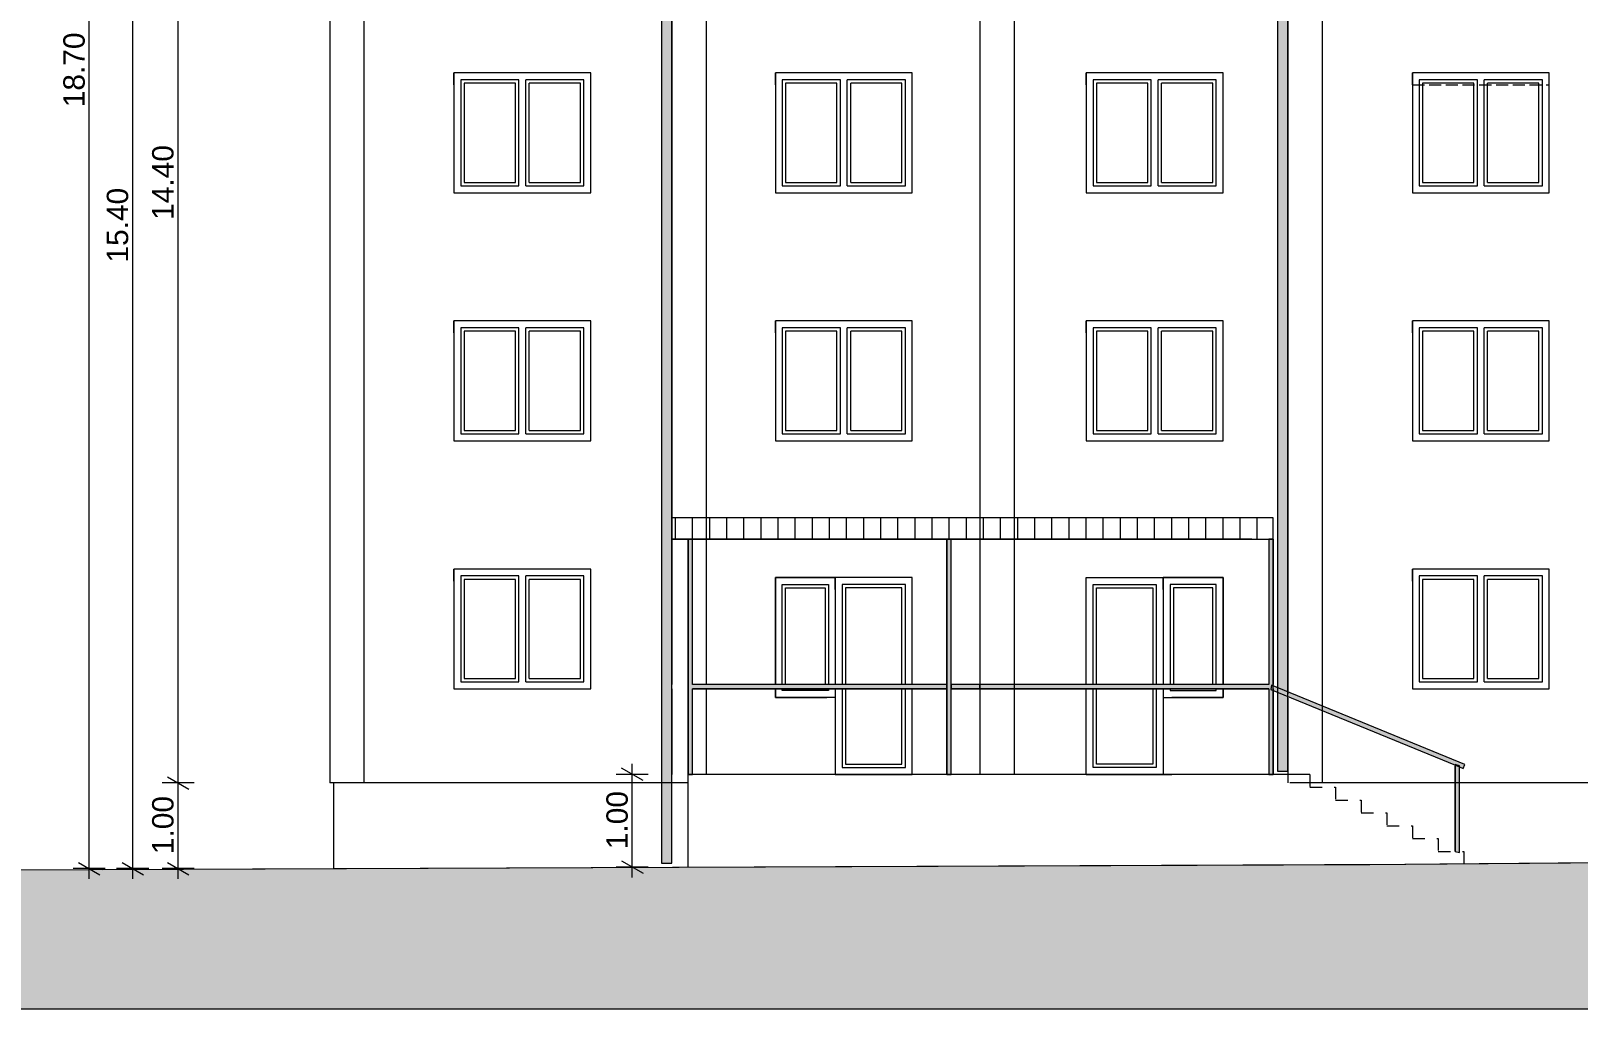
# Model space of a CAD drawing. Header units: feet. Extents: x 2791058 to 2855058, y -67651 to -18651.
# Drawn here: x 2803319 to 2821404, y -41519 to -30085 of the extents above; entities that cross this region are included whole.
import ezdxf

# ---------------------------------------------------------------- set-up
doc = ezdxf.new("R2010")
doc.units = ezdxf.units.FT
doc.header["$MEASUREMENT"] = 0
doc.linetypes.add('Dashed', pattern=[282.222223, 141.111112, -141.111112])
doc.linetypes.add('Hidden Line', pattern=[195.611112, 141.111112, -54.5])
for name, color, linetype, lineweight in [('2D Drafting - General_Pen_No__1', 7, 'Continuous', 0), ('Dimensioning - General_Pen_No__1', 7, 'Continuous', 0), ('Exterior walls_Pen_No__1', 7, 'Continuous', 0), ('Lines_Pen_No__20', 1, 'Continuous', 0), ('Shell - Roof_Pen_No__21', 7, 'Continuous', 0), ('Structural - Bearing_Pen_No__1', 7, 'Continuous', 0)]:
    doc.layers.add(name, color=color, linetype=linetype, lineweight=lineweight)
doc.layers.add('2D Drafting - General_Pen_No__61', color=7, linetype='Continuous', lineweight=0, true_color=0x6a6a6a)
doc.layers.add('Structural - Bearing_Pen_No__61', color=7, linetype='Continuous', lineweight=0, true_color=0x6a6a6a)
doc.layers.add('Dimensioning - General', color=7, linetype='Continuous')
doc.layers.add('Exterior walls', color=7, linetype='Continuous')
doc.styles.add('GENERATED_STYLE_1', font='arial.ttf')
doc.dimstyles.new('GENERATED_STYLE__1', dxfattribs={"dimtxt": 250, "dimasz": 190, "dimexe": 0.18, "dimexo": 3, "dimgap": 0.09, "dimtad": 1, "dimlfac": 0.001, "dimzin": 0, "dimdsep": 46, "dimtxsty": 'GENERATED_STYLE_1', "dimblk": 'ARROWHEAD_2', "dimblk1": 'ARROWHEAD_2', "dimblk2": 'ARROWHEAD_2', "dimcen": 0.09, "dimclrd": 7, "dimclre": 7, "dimclrt": 7, "dimadec": 0, "dimazin": 0, "dimtfac": 1, "dimtdec": 4, "dimtmove": 0, "dimatfit": 3, "dimfxl": 1, "dimtolj": 1, "dimtzin": 0, "dimarcsym": 0})

# ---------------------------------------------------------------- blocks, each defined once
blk = doc.blocks.new('Wall_1', base_point=(2810751, -24476))
at = {"layer": 'Exterior walls', "linetype": 'Continuous', "lineweight": 0}
blk.add_hatch(color=255, dxfattribs=at).paths.add_polyline_path([(2810691, -24476), (2810691, -39812), (2810811, -39812), (2810811, -24476)])
at = {"layer": 'Exterior walls_Pen_No__1', "color": 7, "linetype": 'Continuous', "lineweight": 0, "flags": 128}
for points in [[(2810691, -24476), (2810691, -39812)], [(2810811, -24476), (2810691, -24476)], [(2810811, -39812), (2810811, -24476)], [(2810691, -39812), (2810811, -39812)]]:
    blk.add_lwpolyline(points, dxfattribs=at)
blk = doc.blocks.new('Wall_2', base_point=(2817951, -24476))
at = {"layer": 'Exterior walls', "linetype": 'Continuous', "lineweight": 0}
blk.add_hatch(color=255, dxfattribs=at).paths.add_polyline_path([(2817891, -24476), (2817891, -37776), (2818011, -37776), (2818011, -24476)])
at = {"layer": 'Exterior walls_Pen_No__1', "color": 7, "linetype": 'Continuous', "lineweight": 0, "flags": 128}
for points in [[(2817891, -24476), (2817891, -37776)], [(2818011, -24476), (2817891, -24476)], [(2818011, -37776), (2818011, -24476)]]:
    blk.add_lwpolyline(points, dxfattribs=at)
blk = doc.blocks.new('Wall_3', base_point=(2817951, -37776))
at = {"layer": 'Exterior walls', "linetype": 'Continuous', "lineweight": 0}
blk.add_hatch(color=255, dxfattribs=at).paths.add_polyline_path([(2817891, -37776), (2817891, -38737), (2818011, -38737), (2818011, -37776)])
at = {"layer": 'Exterior walls_Pen_No__1', "color": 7, "linetype": 'Continuous', "lineweight": 0, "flags": 128}
for points in [[(2817891, -37776), (2817891, -38737)], [(2818011, -38737), (2818011, -37776)], [(2817891, -38737), (2818011, -38737)]]:
    blk.add_lwpolyline(points, dxfattribs=at)
blk = doc.blocks.new('*D26', base_point=(2247654, -76425))
at = {"layer": 'Dimensioning - General_Pen_No__1', "color": 7, "linetype": 'Continuous', "lineweight": 0, "transparency": 16777216}
for p, q in [((2805227, -38876), (2804852, -38876)), ((2804914, -38804), (2805164, -38948)), ((2805039, -39876), (2805039, -38876)), ((2805227, -39876), (2804852, -39876)), ((2804914, -39804), (2805164, -39948)), ((2805039, -39998), (2805039, -39876))]:
    blk.add_line(p, q, dxfattribs=at)
at = {"layer": 'Dimensioning - General_Pen_No__1', "color": 7, "lineweight": 0, "transparency": 16777216, "insert": (2804989, -39708), "char_height": 250, "attachment_point": 7, "rotation": 90, "style": 'GENERATED_STYLE_1'}
blk.add_mtext('\\A1;1.00', dxfattribs=at)
blk = doc.blocks.new('ARROWHEAD_2')
at = {"color": 0, "linetype": 'Continuous', "lineweight": 0}
for p, q in [((0, 0), (-1, 0)), ((-0.378, -0.655), (0.378, 0.655))]:
    blk.add_line(p, q, dxfattribs=at)
blk = doc.blocks.new('*D27', base_point=(2247654, -76425))
at = {"layer": 'Dimensioning - General_Pen_No__1', "color": 7, "linetype": 'Continuous', "lineweight": 0, "transparency": 16777216}
for p, q in [((2804914, -24404), (2805164, -24548)), ((2805227, -24476), (2804852, -24476)), ((2805039, -38876), (2805039, -24476)), ((2805227, -38876), (2804852, -38876)), ((2804914, -38804), (2805164, -38948))]:
    blk.add_line(p, q, dxfattribs=at)
at = {"layer": 'Dimensioning - General_Pen_No__1', "color": 7, "lineweight": 0, "transparency": 16777216, "char_height": 250, "attachment_point": 7, "rotation": 90, "style": 'GENERATED_STYLE_1'}
for s, insert in [('\\A1;50', (2804989, -24927)), ('\\A1;14.40', (2804989, -32293))]:
    blk.add_mtext(s, dxfattribs=dict(at, insert=insert))
blk = doc.blocks.new('*D30', base_point=(2247654, -76425))
at = {"layer": 'Dimensioning - General_Pen_No__1', "color": 7, "linetype": 'Continuous', "lineweight": 0, "transparency": 16777216}
for p, q in [((2804384, -24404), (2804634, -24548)), ((2804696, -24476), (2804321, -24476)), ((2804509, -39876), (2804509, -24476)), ((2804696, -39876), (2804321, -39876)), ((2804384, -39804), (2804634, -39948)), ((2804509, -39998), (2804509, -39876))]:
    blk.add_line(p, q, dxfattribs=at)
at = {"layer": 'Dimensioning - General_Pen_No__1', "color": 7, "lineweight": 0, "transparency": 16777216, "char_height": 250, "attachment_point": 7, "rotation": 90, "style": 'GENERATED_STYLE_1'}
for s, insert in [('\\A1;50', (2804459, -24927)), ('\\A1;15.40', (2804459, -32793))]:
    blk.add_mtext(s, dxfattribs=dict(at, insert=insert))
blk = doc.blocks.new('*D33', base_point=(2247654, -76425))
at = {"layer": 'Dimensioning - General_Pen_No__1', "color": 7, "linetype": 'Continuous', "lineweight": 0, "transparency": 16777216}
for p, q in [((2804126, -21295), (2803876, -21151)), ((2804001, -21223), (2804001, -21101)), ((2804188, -21223), (2803813, -21223)), ((2804001, -39876), (2804001, -21223)), ((2804188, -39876), (2803813, -39876)), ((2803876, -39804), (2804126, -39948)), ((2804001, -39998), (2804001, -39876))]:
    blk.add_line(p, q, dxfattribs=at)
at = {"layer": 'Dimensioning - General_Pen_No__1', "color": 7, "lineweight": 0, "transparency": 16777216, "insert": (2803951, -30977), "char_height": 250, "attachment_point": 7, "rotation": 90, "style": 'GENERATED_STYLE_1'}
blk.add_mtext('\\A1;18.70', dxfattribs=at)
blk = doc.blocks.new('*D41', base_point=(2247654, -76425))
at = {"layer": 'Dimensioning - General_Pen_No__1', "color": 7, "linetype": 'Continuous', "lineweight": 0, "transparency": 16777216}
for p, q in [((2810349, -38776), (2810349, -38653)), ((2810536, -38776), (2810161, -38776)), ((2810474, -38848), (2810224, -38704)), ((2810349, -39859), (2810349, -38776)), ((2810224, -39787), (2810474, -39931)), ((2810536, -39859), (2810161, -39859)), ((2810349, -39981), (2810349, -39859))]:
    blk.add_line(p, q, dxfattribs=at)
at = {"layer": 'Dimensioning - General_Pen_No__1', "color": 7, "lineweight": 0, "transparency": 16777216, "insert": (2810299, -39650), "char_height": 250, "attachment_point": 7, "rotation": 90, "style": 'GENERATED_STYLE_1'}
blk.add_mtext('\\A1;1.00', dxfattribs=at)

msp = doc.modelspace()

# ---------------------------------------------------------------- hatches: boundary and pattern name
at = {"layer": '2D Drafting - General_Pen_No__61', "linetype": 'Continuous', "lineweight": 0, "true_color": 0x6a6a6a}
msp.add_hatch(color=251, dxfattribs=at).paths.add_polyline_path([(2801138.969, -39898.558), (2806861.233, -39875.72), (2818969.266, -39827.397), (2819788.671, -39822.503), (2821170.438, -39811.373), (2822248.041, -39802.693), (2838011.233, -39675.72), (2841447.375, -39675.72), (2841755.896, -39675.72), (2841755.896, -41518.967), (2801149.188, -41518.967)])
at = {"layer": 'Structural - Bearing_Pen_No__1', "linetype": 'Continuous', "lineweight": 0}
h = msp.add_hatch(dxfattribs=at)
h.set_pattern_fill('SOLDIER_COURSE', style=0, pattern_type=2)
h.set_pattern_definition([(90, (2247653.82, -76424.97), (-200, 0), [])])
h.paths.add_polyline_path([(2810811.233, -36025.72), (2817841.233, -36025.72), (2817841.233, -35775.72), (2810811.233, -35775.72)])
at = {"layer": 'Structural - Bearing_Pen_No__61', "linetype": 'Continuous', "lineweight": 0, "true_color": 0x6a6a6a}
for points in [[(2811053.454, -36025.72), (2811003.454, -36025.72), (2811003.454, -38775.72), (2811053.454, -38775.72), (2811053.454, -37775.72), (2814025.401, -37775.72), (2814025.401, -37724.082), (2811053.454, -37724.082)], [(2814025.401, -36025.72), (2814025.401, -38775.72), (2814075.401, -38775.72), (2814075.401, -36025.72)], [(2814411.233, -37724.082), (2814411.233, -37775.72), (2817791.233, -37775.72), (2817791.233, -38775.721), (2817841.233, -38775.721), (2817841.233, -37775.72), (2817841.233, -37724.082), (2817841.233, -36025.72), (2817791.233, -36025.72), (2817791.233, -37724.082)], [(2814075.401, -37724.082), (2814075.401, -37775.72), (2814411.233, -37775.72), (2814411.233, -37724.082)], [(2817813.36, -37784.79), (2819971.191, -38669.252), (2820017.455, -38688.215), (2820059.599, -38705.489), (2820080.954, -38660.205), (2817820.384, -37733.632)], [(2819969.041, -38661.524), (2819969.041, -38803.919), (2819969.041, -39675.72), (2820017.455, -39688.215), (2820017.455, -38803.919), (2820017.455, -38674.018)]]:
    msp.add_hatch(color=251, dxfattribs=at).paths.add_polyline_path(points)

# ---------------------------------------------------------------- linework, layer by layer
at = {"layer": '2D Drafting - General_Pen_No__1', "color": 7, "linetype": 'Continuous', "lineweight": 0, "flags": 128}
msp.add_lwpolyline([(2801138.969, -39898.558), (2806861.233, -39875.72), (2818969.266, -39827.397), (2819788.671, -39822.503), (2821170.438, -39811.373), (2822248.041, -39802.693), (2838011.233, -39675.72), (2841447.375, -39675.72), (2841755.896, -39675.72), (2841755.896, -41518.967), (2801149.188, -41518.967)], close=True, dxfattribs=at)
at = {"layer": 'Lines_Pen_No__20', "color": 1, "linetype": 'Hidden Line', "lineweight": 0}
for p, q in [((2809863.586, -30575.72), (2808263.586, -30575.72)), ((2808263.586, -30715.72), (2808263.586, -30575.72)), ((2809863.586, -30715.72), (2809863.586, -30575.72)), ((2813621.293, -30575.72), (2812021.293, -30575.72)), ((2812021.293, -30715.72), (2812021.293, -30575.72)), ((2813621.293, -30715.72), (2813621.293, -30575.72)), ((2817254.331, -30575.72), (2815654.331, -30575.72)), ((2815654.331, -30715.72), (2815654.331, -30575.72)), ((2817254.331, -30715.72), (2817254.331, -30575.72)), ((2821067.279, -30575.72), (2819467.279, -30575.72)), ((2819467.279, -30715.72), (2819467.279, -30575.72)), ((2819467.279, -30715.72), (2821067.279, -30715.72)), ((2821067.279, -30715.72), (2821067.279, -30575.72)), ((2809863.586, -33475.72), (2808263.586, -33475.72)), ((2808263.586, -33615.72), (2808263.586, -33475.72)), ((2809863.586, -33615.72), (2809863.586, -33475.72)), ((2813621.293, -33475.72), (2812021.293, -33475.72)), ((2812021.293, -33615.72), (2812021.293, -33475.72)), ((2813621.293, -33615.72), (2813621.293, -33475.72)), ((2817254.331, -33475.72), (2815654.331, -33475.72)), ((2815654.331, -33615.72), (2815654.331, -33475.72)), ((2817254.331, -33615.72), (2817254.331, -33475.72)), ((2821067.279, -33475.72), (2819467.279, -33475.72)), ((2819467.279, -33615.72), (2819467.279, -33475.72)), ((2821067.279, -33615.72), (2821067.279, -33475.72)), ((2809863.586, -36375.72), (2808263.586, -36375.72)), ((2808263.586, -36515.72), (2808263.586, -36375.72)), ((2809863.586, -36515.72), (2809863.586, -36375.72)), ((2812021.293, -36615.72), (2812021.293, -36475.72)), ((2813621.293, -36475.72), (2812021.293, -36475.72)), ((2812021.293, -36615.72), (2812021.293, -36475.72)), ((2812721.293, -36615.72), (2812721.293, -36475.72)), ((2813621.293, -36615.72), (2813621.293, -36475.72)), ((2815654.331, -36615.72), (2815654.331, -36475.72)), ((2815654.331, -36475.72), (2817254.331, -36475.72)), ((2816554.331, -36615.72), (2816554.331, -36475.72)), ((2817254.331, -36615.72), (2817254.331, -36475.72)), ((2817254.331, -36615.72), (2817254.331, -36475.72)), ((2821067.279, -36375.72), (2819467.279, -36375.72)), ((2819467.279, -36515.72), (2819467.279, -36375.72)), ((2821067.279, -36515.72), (2821067.279, -36375.72))]:
    msp.add_line(p, q, dxfattribs=at)
at = {"layer": 'Lines_Pen_No__20', "color": 1, "linetype": 'Continuous', "lineweight": 0}
for p, q in [((2808983.586, -31855.72), (2808983.586, -30695.72)), ((2809023.586, -31895.72), (2809023.586, -30655.72)), ((2809103.586, -31895.72), (2809103.586, -30655.72)), ((2809143.586, -31855.72), (2809143.586, -30695.72)), ((2812741.293, -31855.72), (2812741.293, -30695.72)), ((2812781.293, -31895.72), (2812781.293, -30655.72)), ((2812861.293, -31895.72), (2812861.293, -30655.72)), ((2812901.293, -31855.72), (2812901.293, -30695.72)), ((2816374.331, -31855.72), (2816374.331, -30695.72)), ((2816414.331, -31895.72), (2816414.331, -30655.72)), ((2816494.331, -31895.72), (2816494.331, -30655.72)), ((2816534.331, -31855.72), (2816534.331, -30695.72)), ((2820187.279, -31855.72), (2820187.279, -30695.72)), ((2820227.279, -31895.72), (2820227.279, -30655.72)), ((2820307.279, -31895.72), (2820307.279, -30655.72)), ((2820347.279, -31855.72), (2820347.279, -30695.72)), ((2808983.586, -34755.72), (2808983.586, -33595.72)), ((2809023.586, -34795.72), (2809023.586, -33555.72)), ((2809103.586, -34795.72), (2809103.586, -33555.72)), ((2809143.586, -34755.72), (2809143.586, -33595.72)), ((2812741.293, -34755.72), (2812741.293, -33595.72)), ((2812781.293, -34795.72), (2812781.293, -33555.72)), ((2812861.293, -34795.72), (2812861.293, -33555.72)), ((2812901.293, -34755.72), (2812901.293, -33595.72)), ((2816374.331, -34755.72), (2816374.331, -33595.72)), ((2816414.331, -34795.72), (2816414.331, -33555.72)), ((2816494.331, -34795.72), (2816494.331, -33555.72)), ((2816534.331, -34755.72), (2816534.331, -33595.72)), ((2820187.279, -34755.72), (2820187.279, -33595.72)), ((2820227.279, -34795.72), (2820227.279, -33555.72)), ((2820307.279, -34795.72), (2820307.279, -33555.72)), ((2820347.279, -34755.72), (2820347.279, -33595.72)), ((2808983.586, -37655.72), (2808983.586, -36495.72)), ((2809023.586, -37695.72), (2809023.586, -36455.72)), ((2809103.586, -37695.72), (2809103.586, -36455.72)), ((2809143.586, -37655.72), (2809143.586, -36495.72)), ((2820187.279, -37655.72), (2820187.279, -36495.72)), ((2820227.279, -37695.72), (2820227.279, -36455.72)), ((2820307.279, -37695.72), (2820307.279, -36455.72)), ((2820347.279, -37655.72), (2820347.279, -36495.72))]:
    msp.add_line(p, q, dxfattribs=at)
for points in [[(2808263.586, -31975.72), (2809863.586, -31975.72), (2809863.586, -30575.72), (2808263.586, -30575.72)], [(2812021.293, -31975.72), (2813621.293, -31975.72), (2813621.293, -30575.72), (2812021.293, -30575.72)], [(2815654.331, -31975.72), (2817254.331, -31975.72), (2817254.331, -30575.72), (2815654.331, -30575.72)], [(2819467.279, -31975.72), (2821067.279, -31975.72), (2821067.279, -30575.72), (2819467.279, -30575.72)], [(2808263.586, -34875.72), (2809863.586, -34875.72), (2809863.586, -33475.72), (2808263.586, -33475.72)], [(2812021.293, -34875.72), (2813621.293, -34875.72), (2813621.293, -33475.72), (2812021.293, -33475.72)], [(2815654.331, -34875.72), (2817254.331, -34875.72), (2817254.331, -33475.72), (2815654.331, -33475.72)], [(2819467.279, -34875.72), (2821067.279, -34875.72), (2821067.279, -33475.72), (2819467.279, -33475.72)], [(2808263.586, -37775.72), (2809863.586, -37775.72), (2809863.586, -36375.72), (2808263.586, -36375.72)], [(2819467.279, -37775.72), (2821067.279, -37775.72), (2821067.279, -36375.72), (2819467.279, -36375.72)]]:
    msp.add_lwpolyline(points, close=True, dxfattribs=at)
for points in [[(2809023.586, -30655.72), (2808343.586, -30655.72), (2808343.586, -31895.72), (2809023.586, -31895.72)], [(2808983.586, -30695.72), (2808383.586, -30695.72), (2808383.586, -31855.72), (2808983.586, -31855.72)], [(2809103.586, -31895.72), (2809783.586, -31895.72), (2809783.586, -30655.72), (2809103.586, -30655.72)], [(2809143.586, -31855.72), (2809743.586, -31855.72), (2809743.586, -30695.72), (2809143.586, -30695.72)], [(2812781.293, -30655.72), (2812101.293, -30655.72), (2812101.293, -31895.72), (2812781.293, -31895.72)], [(2812741.293, -30695.72), (2812141.293, -30695.72), (2812141.293, -31855.72), (2812741.293, -31855.72)], [(2812861.293, -31895.72), (2813541.293, -31895.72), (2813541.293, -30655.72), (2812861.293, -30655.72)], [(2812901.293, -31855.72), (2813501.293, -31855.72), (2813501.293, -30695.72), (2812901.293, -30695.72)], [(2816414.331, -30655.72), (2815734.331, -30655.72), (2815734.331, -31895.72), (2816414.331, -31895.72)], [(2816374.331, -30695.72), (2815774.331, -30695.72), (2815774.331, -31855.72), (2816374.331, -31855.72)], [(2816494.331, -31895.72), (2817174.331, -31895.72), (2817174.331, -30655.72), (2816494.331, -30655.72)], [(2816534.331, -31855.72), (2817134.331, -31855.72), (2817134.331, -30695.72), (2816534.331, -30695.72)], [(2820227.279, -30655.72), (2819547.279, -30655.72), (2819547.279, -31895.72), (2820227.279, -31895.72)], [(2820187.279, -30695.72), (2819587.279, -30695.72), (2819587.279, -31855.72), (2820187.279, -31855.72)], [(2820307.279, -31895.72), (2820987.279, -31895.72), (2820987.279, -30655.72), (2820307.279, -30655.72)], [(2820347.279, -31855.72), (2820947.279, -31855.72), (2820947.279, -30695.72), (2820347.279, -30695.72)], [(2809023.586, -33555.72), (2808343.586, -33555.72), (2808343.586, -34795.72), (2809023.586, -34795.72)], [(2808983.586, -33595.72), (2808383.586, -33595.72), (2808383.586, -34755.72), (2808983.586, -34755.72)], [(2809103.586, -34795.72), (2809783.586, -34795.72), (2809783.586, -33555.72), (2809103.586, -33555.72)], [(2809143.586, -34755.72), (2809743.586, -34755.72), (2809743.586, -33595.72), (2809143.586, -33595.72)], [(2812781.293, -33555.72), (2812101.293, -33555.72), (2812101.293, -34795.72), (2812781.293, -34795.72)], [(2812741.293, -33595.72), (2812141.293, -33595.72), (2812141.293, -34755.72), (2812741.293, -34755.72)], [(2812861.293, -34795.72), (2813541.293, -34795.72), (2813541.293, -33555.72), (2812861.293, -33555.72)], [(2812901.293, -34755.72), (2813501.293, -34755.72), (2813501.293, -33595.72), (2812901.293, -33595.72)], [(2816414.331, -33555.72), (2815734.331, -33555.72), (2815734.331, -34795.72), (2816414.331, -34795.72)], [(2816374.331, -33595.72), (2815774.331, -33595.72), (2815774.331, -34755.72), (2816374.331, -34755.72)], [(2816494.331, -34795.72), (2817174.331, -34795.72), (2817174.331, -33555.72), (2816494.331, -33555.72)], [(2816534.331, -34755.72), (2817134.331, -34755.72), (2817134.331, -33595.72), (2816534.331, -33595.72)], [(2820227.279, -33555.72), (2819547.279, -33555.72), (2819547.279, -34795.72), (2820227.279, -34795.72)], [(2820187.279, -33595.72), (2819587.279, -33595.72), (2819587.279, -34755.72), (2820187.279, -34755.72)], [(2820307.279, -34795.72), (2820987.279, -34795.72), (2820987.279, -33555.72), (2820307.279, -33555.72)], [(2820347.279, -34755.72), (2820947.279, -34755.72), (2820947.279, -33595.72), (2820347.279, -33595.72)], [(2809023.586, -36455.72), (2808343.586, -36455.72), (2808343.586, -37695.72), (2809023.586, -37695.72)], [(2808983.586, -36495.72), (2808383.586, -36495.72), (2808383.586, -37655.72), (2808983.586, -37655.72)], [(2809103.586, -37695.72), (2809783.586, -37695.72), (2809783.586, -36455.72), (2809103.586, -36455.72)], [(2809143.586, -37655.72), (2809743.586, -37655.72), (2809743.586, -36495.72), (2809143.586, -36495.72)], [(2812021.293, -37724.082), (2812021.293, -36475.72), (2812721.293, -36475.72), (2812721.293, -37724.082)], [(2813621.293, -37724.082), (2813621.293, -36475.72), (2812721.293, -36475.72), (2812721.293, -37724.082)], [(2815654.331, -37724.082), (2815654.331, -36475.72), (2816554.331, -36475.72), (2816554.331, -37724.082)], [(2817254.331, -37724.082), (2817254.331, -36475.72), (2816554.331, -36475.72), (2816554.331, -37724.082)], [(2820227.279, -36455.72), (2819547.279, -36455.72), (2819547.279, -37695.72), (2820227.279, -37695.72)], [(2820187.279, -36495.72), (2819587.279, -36495.72), (2819587.279, -37655.72), (2820187.279, -37655.72)], [(2820307.279, -37695.72), (2820987.279, -37695.72), (2820987.279, -36455.72), (2820307.279, -36455.72)], [(2820347.279, -37655.72), (2820947.279, -37655.72), (2820947.279, -36495.72), (2820347.279, -36495.72)], [(2812101.293, -37724.082), (2812101.293, -36555.72), (2812641.293, -36555.72), (2812641.293, -37724.082)], [(2812141.293, -37724.082), (2812141.293, -36595.72), (2812601.293, -36595.72), (2812601.293, -37724.082)], [(2813541.293, -37724.082), (2813541.293, -36555.72), (2812801.293, -36555.72), (2812801.293, -37724.082)], [(2813501.293, -37724.082), (2813501.293, -36595.72), (2812841.293, -36595.72), (2812841.293, -37724.082)], [(2815734.331, -37724.082), (2815734.331, -36555.72), (2816474.331, -36555.72), (2816474.331, -37724.082)], [(2815774.331, -37724.082), (2815774.331, -36595.72), (2816434.331, -36595.72), (2816434.331, -37724.082)], [(2817174.331, -37724.082), (2817174.331, -36555.72), (2816634.331, -36555.72), (2816634.331, -37724.082)], [(2817134.331, -37724.082), (2817134.331, -36595.72), (2816674.331, -36595.72), (2816674.331, -37724.082)], [(2812721.293, -37775.72), (2812721.293, -37875.72), (2812021.293, -37875.72), (2812021.293, -37775.72)], [(2812641.293, -37775.72), (2812641.293, -37795.72), (2812101.293, -37795.72), (2812101.293, -37775.72)], [(2812721.293, -37775.72), (2812721.293, -38775.72), (2813621.293, -38775.72), (2813621.293, -37775.72)], [(2812801.293, -37775.72), (2812801.293, -38695.72), (2813541.293, -38695.72), (2813541.293, -37775.72)], [(2812841.293, -37775.72), (2812841.293, -38655.72), (2813501.293, -38655.72), (2813501.293, -37775.72)], [(2816554.331, -37775.72), (2816554.331, -38775.72), (2815654.331, -38775.72), (2815654.331, -37775.72)], [(2816474.331, -37775.72), (2816474.331, -38695.72), (2815734.331, -38695.72), (2815734.331, -37775.72)], [(2816434.331, -37775.72), (2816434.331, -38655.72), (2815774.331, -38655.72), (2815774.331, -37775.72)], [(2816554.331, -37775.72), (2816554.331, -37875.72), (2817254.331, -37875.72), (2817254.331, -37775.72)], [(2816634.331, -37775.72), (2816634.331, -37795.72), (2817174.331, -37795.72), (2817174.331, -37775.72)]]:
    msp.add_lwpolyline(points, dxfattribs=at)
at = {"layer": 'Shell - Roof_Pen_No__21', "color": 7, "linetype": 'Continuous', "lineweight": 0}
for p, q in [((2806811.233, -24475.72), (2806811.233, -38875.72)), ((2806811.233, -24475.72), (2806811.233, -38875.72)), ((2807211.233, -24475.72), (2807211.233, -38875.72)), ((2810811.233, -24475.72), (2810811.233, -37724.082)), ((2811211.233, -24475.72), (2811211.233, -37724.082)), ((2814411.233, -24475.72), (2814411.233, -38775.72)), ((2814811.233, -24475.72), (2814811.233, -38775.72)), ((2818011.233, -24475.72), (2818011.233, -35775.72)), ((2818411.233, -24475.72), (2818411.233, -35775.72)), ((2809863.586, -30575.72), (2808263.586, -30575.72)), ((2808263.586, -30575.72), (2808263.586, -31975.72)), ((2809863.586, -31975.72), (2809863.586, -30575.72)), ((2813621.293, -30575.72), (2812021.293, -30575.72)), ((2812021.293, -30575.72), (2812021.293, -31975.72)), ((2813621.293, -31975.72), (2813621.293, -30575.72)), ((2817254.331, -30575.72), (2815654.331, -30575.72)), ((2815654.331, -30575.72), (2815654.331, -31975.72)), ((2817254.331, -31975.72), (2817254.331, -30575.72)), ((2821067.279, -30575.72), (2819467.279, -30575.72)), ((2819467.279, -30575.72), (2819467.279, -31975.72)), ((2821067.279, -31975.72), (2821067.279, -30575.72)), ((2808263.586, -31975.72), (2809863.586, -31975.72)), ((2812021.293, -31975.72), (2813621.293, -31975.72)), ((2815654.331, -31975.72), (2817254.331, -31975.72)), ((2819467.279, -31975.72), (2821067.279, -31975.72)), ((2809863.586, -33475.72), (2808263.586, -33475.72)), ((2808263.586, -33475.72), (2808263.586, -34875.72)), ((2809863.586, -34875.72), (2809863.586, -33475.72)), ((2813621.293, -33475.72), (2812021.293, -33475.72)), ((2812021.293, -33475.72), (2812021.293, -34875.72)), ((2813621.293, -34875.72), (2813621.293, -33475.72)), ((2817254.331, -33475.72), (2815654.331, -33475.72)), ((2815654.331, -33475.72), (2815654.331, -34875.72)), ((2817254.331, -34875.72), (2817254.331, -33475.72)), ((2821067.279, -33475.72), (2819467.279, -33475.72)), ((2819467.279, -33475.72), (2819467.279, -34875.72)), ((2821067.279, -34875.72), (2821067.279, -33475.72)), ((2808263.586, -34875.72), (2809863.586, -34875.72)), ((2812021.293, -34875.72), (2813621.293, -34875.72)), ((2815654.331, -34875.72), (2817254.331, -34875.72)), ((2819467.279, -34875.72), (2821067.279, -34875.72)), ((2818011.233, -35775.72), (2818011.233, -37775.72)), ((2818411.233, -35775.72), (2818411.233, -37812.051)), ((2817589.242, -36025.72), (2810811.233, -36025.72)), ((2811003.454, -39859.189), (2811003.454, -36025.72)), ((2811053.454, -37724.082), (2811053.454, -36025.72)), ((2814025.401, -38775.72), (2814025.401, -36025.72)), ((2814075.401, -38775.72), (2814075.401, -36025.72)), ((2817791.233, -36025.72), (2817791.233, -37724.082)), ((2817841.233, -36025.72), (2817841.233, -37724.082)), ((2809863.586, -36375.72), (2808263.586, -36375.72)), ((2808263.586, -36375.72), (2808263.586, -37775.72)), ((2809863.586, -37775.72), (2809863.586, -36375.72)), ((2813621.293, -36475.72), (2812021.293, -36475.72)), ((2812021.293, -36475.72), (2812021.293, -37724.082)), ((2813621.293, -37724.082), (2813621.293, -36475.72)), ((2815654.331, -36475.72), (2817254.331, -36475.72)), ((2815654.331, -37724.082), (2815654.331, -36475.72)), ((2817254.331, -36475.72), (2817254.331, -37724.082)), ((2821067.279, -36375.72), (2819467.279, -36375.72)), ((2819467.279, -36375.72), (2819467.279, -37775.72)), ((2821067.279, -37775.72), (2821067.279, -36375.72)), ((2808263.586, -37775.72), (2809863.586, -37775.72)), ((2810811.233, -37775.72), (2810811.233, -38775.72)), ((2814025.401, -37724.082), (2811053.454, -37724.082)), ((2814025.401, -37775.72), (2811053.454, -37775.72)), ((2811053.454, -38775.72), (2811053.454, -37775.72)), ((2811211.233, -37775.72), (2811211.233, -38775.72)), ((2812021.293, -37775.72), (2812021.293, -37875.72)), ((2813621.293, -38775.72), (2813621.293, -37775.72)), ((2817791.233, -37724.082), (2814075.401, -37724.082)), ((2817791.233, -37775.72), (2814075.401, -37775.72)), ((2815654.331, -38775.72), (2815654.331, -37775.72)), ((2817254.331, -37775.72), (2817254.331, -37875.72)), ((2817791.233, -37775.72), (2817791.233, -38775.72)), ((2817841.233, -37775.72), (2817841.233, -38775.72)), ((2818011.233, -37775.72), (2818011.233, -37832.985)), ((2819467.279, -37775.72), (2821067.279, -37775.72)), ((2812021.293, -37875.72), (2812621.293, -37875.72)), ((2817254.331, -37875.72), (2816654.331, -37875.72)), ((2818011.233, -37884.624), (2818011.233, -38875.72)), ((2818411.233, -37812.051), (2818411.233, -37987.851)), ((2818411.233, -37987.851), (2818411.233, -38875.72)), ((2819969.041, -39675.72), (2819969.041, -38675.72)), ((2820017.455, -39688.215), (2820017.455, -38688.215)), ((2811003.454, -38875.72), (2806811.233, -38875.72)), ((2806861.233, -39875.72), (2806861.233, -38875.72)), ((2818270.454, -38775.72), (2811003.454, -38775.72)), ((2813621.293, -38775.72), (2812621.293, -38775.72)), ((2815654.331, -38775.72), (2816654.331, -38775.72)), ((2821403.31, -38875.72), (2818033.687, -38875.72)), ((2823746.442, -38875.72), (2821403.31, -38875.72)), ((2819389.242, -39825.72), (2838011.233, -39675.72)), ((2804150.375, -39886.54), (2819389.242, -39825.72))]:
    msp.add_line(p, q, dxfattribs=at)
at = {"layer": 'Shell - Roof_Pen_No__21', "color": 7, "linetype": 'Dashed', "lineweight": 0}
for p, q in [((2818270.454, -38775.72), (2818270.454, -38925.72)), ((2818270.454, -38925.72), (2818570.454, -38925.72)), ((2818570.454, -38925.72), (2818570.454, -39075.72)), ((2818570.454, -39075.72), (2818870.454, -39075.72)), ((2818870.454, -39075.72), (2818870.454, -39225.72)), ((2818870.454, -39225.72), (2819170.454, -39225.72)), ((2819170.454, -39225.72), (2819170.454, -39375.72)), ((2819170.454, -39375.72), (2819470.454, -39375.72)), ((2819470.454, -39375.72), (2819470.454, -39525.72)), ((2819470.454, -39525.72), (2819770.454, -39525.72)), ((2819770.454, -39525.72), (2819770.454, -39675.72)), ((2819770.454, -39675.72), (2820070.454, -39675.72)), ((2820070.454, -39675.72), (2820070.454, -39825.72))]:
    msp.add_line(p, q, dxfattribs=at)
at = {"layer": 'Structural - Bearing_Pen_No__1', "color": 7, "linetype": 'Continuous', "lineweight": 0, "flags": 128}
msp.add_lwpolyline([(2810811.233, -36025.72), (2817841.233, -36025.72), (2817841.233, -35775.72), (2810811.233, -35775.72)], close=True, dxfattribs=at)
at = {"layer": 'Structural - Bearing_Pen_No__61', "color": 251, "linetype": 'Continuous', "lineweight": 0, "true_color": 0x6a6a6a, "flags": 128}
for points in [[(2811053.454, -36025.72), (2811003.454, -36025.72), (2811003.454, -38775.72), (2811053.454, -38775.72), (2811053.454, -37775.72), (2814025.401, -37775.72), (2814025.401, -37724.082), (2811053.454, -37724.082)], [(2814025.401, -36025.72), (2814025.401, -38775.72), (2814075.401, -38775.72), (2814075.401, -36025.72)], [(2814411.233, -37724.082), (2814411.233, -37775.72), (2817791.233, -37775.72), (2817791.233, -38775.721), (2817841.233, -38775.721), (2817841.233, -37775.72), (2817841.233, -37724.082), (2817841.233, -36025.72), (2817791.233, -36025.72), (2817791.233, -37724.082)], [(2814075.401, -37724.082), (2814075.401, -37775.72), (2814411.233, -37775.72), (2814411.233, -37724.082)], [(2817813.36, -37784.79), (2819971.191, -38669.252), (2820017.455, -38688.215), (2820059.599, -38705.489), (2820080.954, -38660.205), (2817820.384, -37733.632)], [(2819969.041, -38661.524), (2819969.041, -38803.919), (2819969.041, -39675.72), (2820017.455, -39688.215), (2820017.455, -38803.919), (2820017.455, -38674.018)]]:
    msp.add_lwpolyline(points, close=True, dxfattribs=at)

# ---------------------------------------------------------------- block references
at = {"layer": 'Exterior walls', "color": 7, "lineweight": 0}
for name, p in [('Wall_1', (2810751.233, -24475.72)), ('Wall_2', (2817951.233, -24475.72)), ('Wall_3', (2817951.233, -37775.72))]:
    msp.add_blockref(name, p, dxfattribs=at)

# ---------------------------------------------------------------- dimensions: what is measured, and where the dimension line sits
at = {"layer": 'Dimensioning - General', "color": 7, "linetype": 'Continuous', "lineweight": 0}
for base, p1, p2, text, picture, middle in [((2804000.537, -21223.264), (2808647.905, -39875.72), (2808197.905, -21223.264), '18.70', '*D33', (2803825.537, -30556.92)), ((2810348.733, -38775.72), (2811003.454, -39859.189), (2811003.454, -38775.72), '1.00', '*D41', (2810173.733, -39325.321))]:
    dim = msp.add_linear_dim(base=base, p1=p1, p2=p2, angle=90, text=text, dimstyle='GENERATED_STYLE__1', dxfattribs=at)
    dim.commit()
    dim.dimension.update_dxf_attribs({"geometry": picture, "text_midpoint": middle, "dimtype": 160, "text_rotation": 90})
for base, p1, p2, picture, middle in [((2804508.542, -24475.72), (2808647.905, -39875.72), (2808597.905, -24475.72), '*D30', (2804333.542, -32372.863)), ((2805039.494, -24475.72), (2808647.905, -38875.72), (2808597.905, -24475.72), '*D27', (2804864.494, -31872.863)), ((2805039.494, -38875.72), (2808647.905, -39875.72), (2808647.905, -38875.72), '*D26', (2804864.494, -39383.587))]:
    dim = msp.add_linear_dim(base=base, p1=p1, p2=p2, angle=90, dimstyle='GENERATED_STYLE__1', dxfattribs=at)
    dim.commit()
    dim.dimension.update_dxf_attribs({"geometry": picture, "text_midpoint": middle, "dimtype": 160, "text_rotation": 90})

doc.saveas('drawing.dxf')
